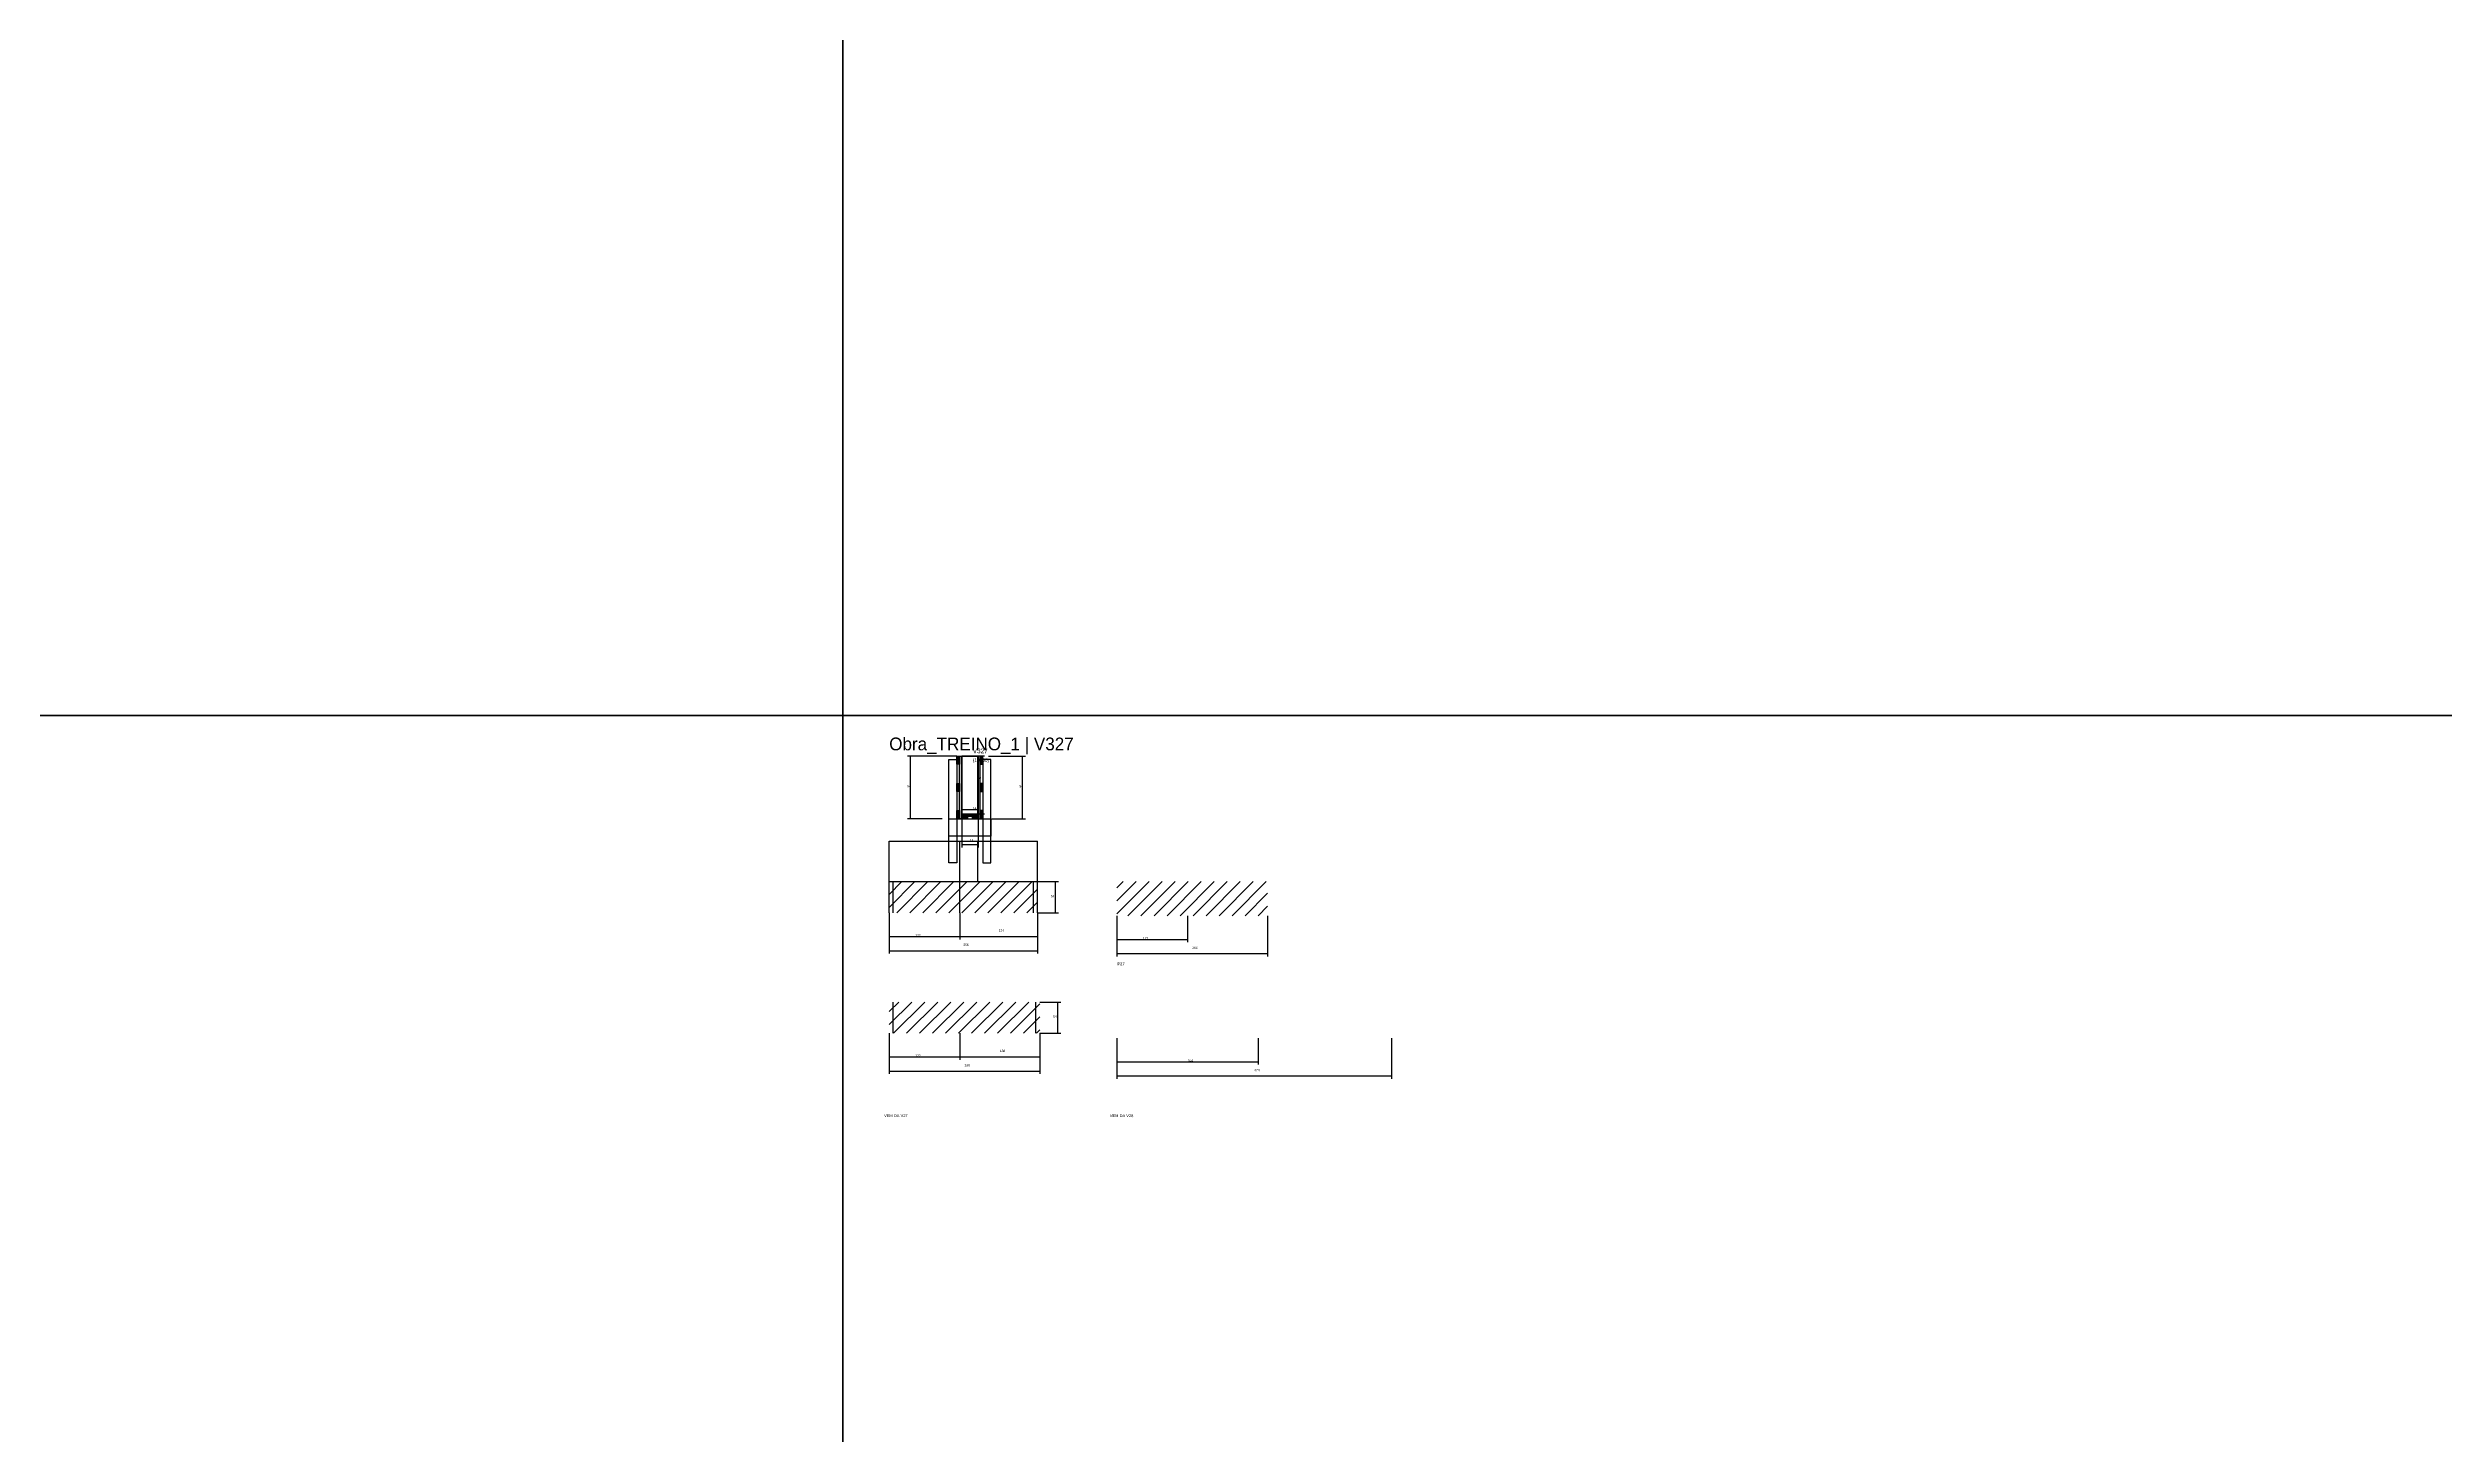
# Model space of a CAD drawing. Header units: metres. Extents: x -132 to 34800, y -36000 to 1848.
# Drawn here: x 7328 to 11463, y -3040 to -648 of the extents above; entities that cross this region are included whole.
import ezdxf

# ---------------------------------------------------------------- set-up
doc = ezdxf.new("R2010")
doc.units = ezdxf.units.M
for name, color, linetype in [('CELL_BORDER', 8, 'Continuous'), ('CONCRETO', 251, 'Continuous'), ('COTA', 4, 'Continuous'), ('Cota Seção (2x)', 4, 'Continuous'), ('Hachura', 253, 'Continuous'), ('LABEL_ID', 3, 'Continuous'), ('Madeira', 126, 'Continuous'), ('NOMENCLATURA', 7, 'Continuous'), ('Painéis', 200, 'Continuous'), ('REAPROVEITAMENTO', 251, 'Continuous'), ('SARR_2.2x7', 40, 'Continuous'), ('SARR_3.5x7', 81, 'Continuous'), ('Texto Seção', 7, 'Continuous')]:
    doc.layers.add(name, color=color, linetype=linetype)

msp = doc.modelspace()

# ---------------------------------------------------------------- hatches: boundary and pattern name
at = {"layer": 'Hachura'}
h = msp.add_hatch(dxfattribs=at)
h.set_pattern_fill('ANSI31', scale=0.5)
h.paths.add_polyline_path([(8901.2, -1884), (8896.8, -1884), (8896.8, -1884), (8896.8, -1870), (8896.8, -1870), (8901.2, -1870), (8901.2, -1870), (8901.2, -1884)])
h = msp.add_hatch(color=8, dxfattribs=at)
h.dxf.hatch_style = 1
h.paths.add_polyline_path([(8905.2, -1870), (8901.2, -1870), (8901.2, -1870), (8901.2, -1978), (8901.2, -1978), (8905.2, -1978), (8905.2, -1978), (8905.2, -1870)])
h = msp.add_hatch(color=8, dxfattribs=at)
h.dxf.hatch_style = 1
h.paths.add_polyline_path([(8937.2, -1870), (8933.2, -1870), (8933.2, -1870), (8933.2, -1978), (8933.2, -1978), (8937.2, -1978), (8937.2, -1978), (8937.2, -1870)])
h = msp.add_hatch(dxfattribs=at)
h.set_pattern_fill('ANSI31', scale=0.5)
h.paths.add_polyline_path([(8937.2, -1884), (8941.6, -1884), (8941.6, -1884), (8941.6, -1870), (8941.6, -1870), (8937.2, -1870), (8937.2, -1870), (8937.2, -1884)])
h = msp.add_hatch(dxfattribs=at)
h.set_pattern_fill('ANSI31', scale=0.5)
h.paths.add_polyline_path([(8901.2, -1931), (8896.8, -1931), (8896.8, -1931), (8896.8, -1917), (8896.8, -1917), (8901.2, -1917), (8901.2, -1917), (8901.2, -1931)])
h = msp.add_hatch(dxfattribs=at)
h.set_pattern_fill('ANSI31', scale=0.5)
h.paths.add_polyline_path([(8937.2, -1931), (8941.6, -1931), (8941.6, -1931), (8941.6, -1917), (8941.6, -1917), (8937.2, -1917), (8937.2, -1917), (8937.2, -1931)])
h = msp.add_hatch(dxfattribs=at)
h.set_pattern_fill('ANSI31', scale=0.5)
h.paths.add_polyline_path([(8901.2, -1978), (8896.8, -1978), (8896.8, -1978), (8896.8, -1964), (8896.8, -1964), (8901.2, -1964), (8901.2, -1964), (8901.2, -1978)])
h = msp.add_hatch(color=8, dxfattribs=at)
h.dxf.hatch_style = 1
h.paths.add_polyline_path([(8933.2, -1973.6), (8933.2, -1970), (8933.2, -1970), (8905.2, -1970), (8905.2, -1970), (8905.2, -1973.6), (8905.2, -1973.6), (8933.2, -1973.6)])
h = msp.add_hatch(dxfattribs=at)
h.set_pattern_fill('ANSI31', scale=0.5)
h.paths.add_polyline_path([(8905.2, -1978), (8905.2, -1973.6), (8905.2, -1973.6), (8915.2, -1973.6), (8915.2, -1973.6), (8915.2, -1978), (8915.2, -1978), (8905.2, -1978)])
h = msp.add_hatch(dxfattribs=at)
h.set_pattern_fill('ANSI31', scale=0.5)
h.paths.add_polyline_path([(8933.2, -1978), (8933.2, -1973.6), (8933.2, -1973.6), (8923.2, -1973.6), (8923.2, -1973.6), (8923.2, -1978), (8923.2, -1978), (8933.2, -1978)])
h = msp.add_hatch(dxfattribs=at)
h.set_pattern_fill('ANSI31', scale=0.5)
h.paths.add_polyline_path([(8937.2, -1978), (8941.6, -1978), (8941.6, -1978), (8941.6, -1964), (8941.6, -1964), (8937.2, -1964), (8937.2, -1964), (8937.2, -1978)])
at = {"layer": 'REAPROVEITAMENTO'}
h = msp.add_hatch(dxfattribs=at)
h.set_pattern_fill('ANSI31', scale=5)
h.paths.add_polyline_path([(9036, -2140.6), (9036, -2086.6), (9036, -2086.6), (8780, -2086.6), (8780, -2086.6), (8780, -2140.6), (8780, -2140.6), (9036, -2140.6)])
h = msp.add_hatch(dxfattribs=at)
h.set_pattern_fill('ANSI31', scale=5)
h.paths.add_polyline_path([(9432.9, -2145.6), (9432.9, -2086.6), (9432.9, -2086.6), (9172.9, -2086.6), (9172.9, -2086.6), (9172.9, -2145.6), (9172.9, -2145.6), (9432.9, -2145.6)])
h = msp.add_hatch(dxfattribs=at)
h.set_pattern_fill('ANSI31', scale=5)
h.paths.add_polyline_path([(9040, -2348.3), (9040, -2294.3), (9040, -2294.3), (8780, -2294.3), (8780, -2294.3), (8780, -2348.3), (8780, -2348.3), (9040, -2348.3)])

# ---------------------------------------------------------------- linework, layer by layer
at = {"layer": 'CELL_BORDER'}
for points in [[(5800, -1800), (8700, -1800), (8700, 0), (5800, 0)], [(8700, -1800), (11600, -1800), (11600, 0), (8700, 0)], [(5800, -3600), (8700, -3600), (8700, -1800), (5800, -1800)], [(8700, -3600), (11600, -3600), (11600, -1800), (8700, -1800)]]:
    msp.add_lwpolyline(points, close=True, dxfattribs=at)
at = {"layer": 'CONCRETO'}
for points in [[(8905.2, -1870), (8905.2, -1870), (8933.2, -1870), (8933.2, -1898), (8933.2, -1898), (8933.2, -1970), (8905.2, -1970), (8905.2, -1870)], [(8905.2, -1970), (8933.2, -1970), (8933.2, -1870), (8905.2, -1870)]]:
    msp.add_lwpolyline(points, close=True, dxfattribs=at)
at = {"layer": 'COTA'}
for p, q in [((8896.8, -1870), (8811.6, -1870)), ((8816.6, -1978), (8816.6, -1870)), ((8951.2, -1870), (9015.1, -1870)), ((9010.1, -1978), (9010.1, -1870)), ((8871.6, -1978), (8811.6, -1978)), ((8905.2, -1978), (8905.2, -2027.7)), ((8933.2, -1978), (8933.2, -2027.7)), ((8956.8, -1978), (9015.1, -1978)), ((8905.2, -2022.7), (8933.2, -2022.7)), ((9036, -2086.6), (9072.1, -2086.6)), ((9067.1, -2140.6), (9067.1, -2086.6)), ((8780, -2140.6), (8780, -2186.2)), ((8780, -2140.6), (8780, -2210.7)), ((8902, -2140.6), (8902, -2186.2)), ((8902, -2140.6), (8902, -2186.2)), ((9036, -2140.6), (9036, -2186.2)), ((9036, -2140.6), (9036, -2210.7)), ((9036, -2140.6), (9072.1, -2140.6)), ((9172.9, -2145.6), (9172.9, -2191.2)), ((9172.9, -2145.6), (9172.9, -2215.7)), ((9294.9, -2145.6), (9294.9, -2191.2)), ((9432.9, -2145.6), (9432.9, -2215.7)), ((8780, -2181.2), (8902, -2181.2)), ((8902, -2181.2), (9036, -2181.2)), ((9172.9, -2186.2), (9294.9, -2186.2)), ((8780, -2205.7), (9036, -2205.7)), ((9172.9, -2210.7), (9432.9, -2210.7)), ((9040, -2294.3), (9076.1, -2294.3)), ((9071.1, -2348.3), (9071.1, -2294.3)), ((8780, -2348.3), (8780, -2393.8)), ((8780, -2348.3), (8780, -2418.4)), ((8902, -2348.3), (8902, -2393.8)), ((8902, -2348.3), (8902, -2393.8)), ((9040, -2348.3), (9040, -2393.8)), ((9040, -2348.3), (9040, -2418.4)), ((9040, -2348.3), (9076.1, -2348.3)), ((8780, -2388.8), (8902, -2388.8)), ((8902, -2388.8), (9040, -2388.8)), ((9172.9, -2356.8), (9172.9, -2402.3)), ((9172.9, -2356.8), (9172.9, -2426.9)), ((9172.9, -2397.3), (9416.9, -2397.3)), ((9416.9, -2356.8), (9416.9, -2402.3)), ((9646.9, -2356.8), (9646.9, -2426.9)), ((8780, -2413.4), (9040, -2413.4)), ((9172.9, -2421.9), (9646.9, -2421.9))]:
    msp.add_line(p, q, dxfattribs=at)
at = {"layer": 'Cota Seção (2x)'}
for p, q in [((8944.2, -1870), (8927.7, -1870)), ((8932.7, -1970), (8932.7, -1870)), ((8905.2, -1978), (8905.2, -1957)), ((8905.2, -1962), (8933.2, -1962)), ((8944.2, -1970), (8927.7, -1970)), ((8933.2, -1978), (8933.2, -1957))]:
    msp.add_line(p, q, dxfattribs=at)
at = {"layer": 'Madeira'}
for points in [[(8901.2, -1884), (8896.8, -1884), (8896.8, -1870), (8901.2, -1870)], [(8937.2, -1884), (8941.6, -1884), (8941.6, -1870), (8937.2, -1870)], [(8901.2, -1931), (8896.8, -1931), (8896.8, -1917), (8901.2, -1917)], [(8937.2, -1931), (8941.6, -1931), (8941.6, -1917), (8937.2, -1917)], [(8901.2, -1978), (8896.8, -1978), (8896.8, -1964), (8901.2, -1964)], [(8905.2, -1978), (8905.2, -1973.6), (8915.2, -1973.6), (8915.2, -1978)], [(8933.2, -1978), (8933.2, -1973.6), (8923.2, -1973.6), (8923.2, -1978)], [(8937.2, -1978), (8941.6, -1978), (8941.6, -1964), (8937.2, -1964)]]:
    msp.add_lwpolyline(points, close=True, dxfattribs=at)
at = {"layer": 'Painéis'}
for p, q in [((8905.2, -1978), (8905.2, -1870)), ((8933.2, -1978), (8933.2, -1870)), ((8905.2, -1970), (8933.2, -1970)), ((8905.2, -1973.6), (8905.2, -1970)), ((8933.2, -1973.6), (8933.2, -1970)), ((8780, -2016.6), (8901.7, -2016.6)), ((8780, -2086.6), (8780, -2016.6)), ((8901.7, -2086.6), (8901.7, -2016.6)), ((8901.7, -2016.6), (8932.7, -2016.6)), ((8901.7, -2086.6), (8901.7, -2016.6)), ((8932.7, -2086.6), (8932.7, -2016.6)), ((8932.7, -2016.6), (9035.7, -2016.6)), ((8932.7, -2086.6), (8932.7, -2016.6)), ((9035.7, -2086.6), (9035.7, -2016.6)), ((8780, -2086.6), (9036, -2086.6)), ((8780, -2140.6), (8780, -2086.6)), ((8780, -2086.6), (8901.7, -2086.6)), ((8901.7, -2086.6), (8932.7, -2086.6)), ((8902, -2140.6), (8902, -2086.6)), ((8932.7, -2086.6), (9035.7, -2086.6)), ((9036, -2140.6), (9036, -2086.6))]:
    msp.add_line(p, q, dxfattribs=at)
for points in [[(8901.2, -1870), (8905.2, -1870), (8905.2, -1978), (8901.2, -1978)], [(8937.2, -1870), (8933.2, -1870), (8933.2, -1978), (8937.2, -1978)], [(8933.2, -1973.6), (8933.2, -1970), (8905.2, -1970), (8905.2, -1973.6)]]:
    msp.add_lwpolyline(points, close=True, dxfattribs=at)
at = {"layer": 'SARR_2.2x7'}
for p, q in [((8787, -2140.6), (8787, -2086.6)), ((9029, -2140.6), (9029, -2086.6)), ((8787, -2348.3), (8787, -2294.3)), ((9033, -2348.3), (9033, -2294.3))]:
    msp.add_line(p, q, dxfattribs=at)
at = {"layer": 'SARR_3.5x7'}
for points in [[(8882.8, -1876), (8896.8, -1876), (8896.8, -2054.4), (8882.8, -2054.4)], [(8955.6, -1876), (8941.6, -1876), (8941.6, -2054.4), (8955.6, -2054.4)], [(8882.8, -1978), (8955.6, -1978), (8955.6, -2008), (8882.8, -2008)]]:
    msp.add_lwpolyline(points, close=True, dxfattribs=at)

# ---------------------------------------------------------------- texts
at = {"layer": 'COTA'}
for s, p in [('54', (8811.1, -1924)), ('54', (9004.6, -1924)), ('14', (8919.2, -2017.2)), ('54', (9059, -2113.6)), ('122', (8825, -2181.2)), ('134', (8969, -2172.9)), ('122', (9217.9, -2186.2)), ('256', (8908, -2197.6)), ('260', (9302.9, -2202.6)), ('54', (9063, -2321.3)), ('122', (8825, -2388.8)), ('138', (8971, -2380.6)), ('244', (9294.9, -2397.3)), ('260', (8910, -2405.3)), ('474', (9409.9, -2413.8))]:
    msp.add_text(s, height=4, dxfattribs=at).set_placement(p)
at = {"layer": 'Cota Seção (2x)'}
for s, p in [('50', (8932.7, -1910)), ('14', (8924.2, -1962))]:
    msp.add_text(s, height=4, dxfattribs=at).set_placement(p)
at = {"layer": 'LABEL_ID'}
msp.add_text('Obra_TREINO_1 | V327', height=22, dxfattribs=at).set_placement((8780, -1860))
at = {"layer": 'NOMENCLATURA'}
msp.add_text('P27', height=5, dxfattribs=at).set_placement((9173.9, -2231))
at = {"layer": 'Texto Seção'}
for s, height, p in [('V327', 8, (8924.2, -1865)), ('(19x50)', 6, (8924.2, -1880)), ('VEM DA V27', 5, (8771.2, -2492.9)), ('VEM DA V28', 5, (9160.6, -2492.9))]:
    msp.add_text(s, height=height, dxfattribs=at).set_placement(p)

doc.saveas('drawing.dxf')
